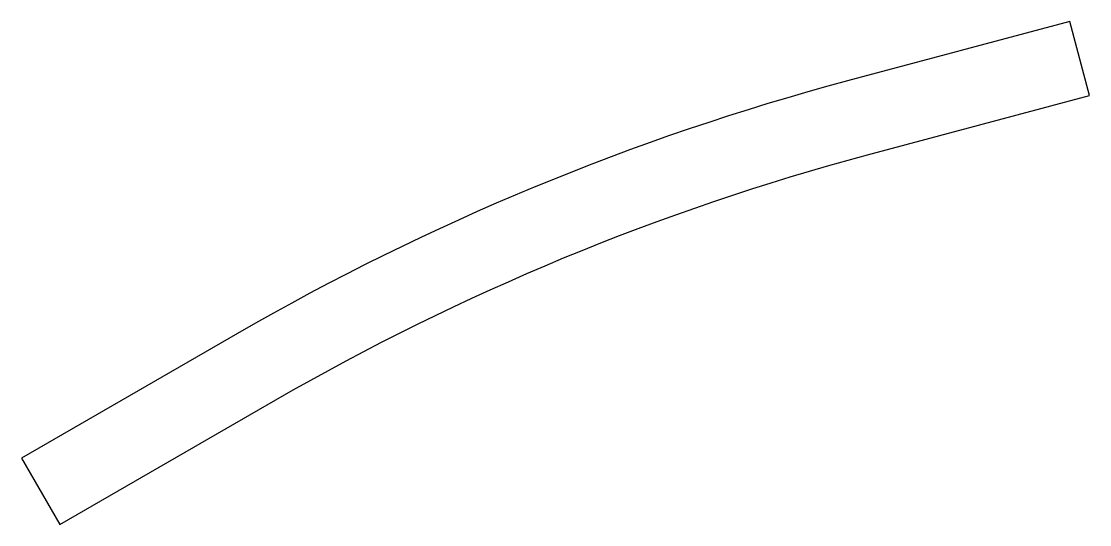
# Model space of a CAD drawing. Extents: x 0 to 27.9, y 0 to 13.1.
import ezdxf

# ---------------------------------------------------------------- set-up
doc = ezdxf.new("R2010")
doc.units = 0
doc.layers.get('0').update_dxf_attribs({"linetype": 'CONTINUOUS'})

msp = doc.modelspace()

# ---------------------------------------------------------------- linework, layer by layer
msp.add_lwpolyline([(22.075, 9.648), (27.871, 11.201), (27.353, 13.133), (21.558, 11.58, 0.065543), (5.64, 4.987), (0, 1.73), (1, -0.002), (6.64, 3.255, -0.065543)], format="xyb", close=True)

doc.saveas('drawing.dxf')
